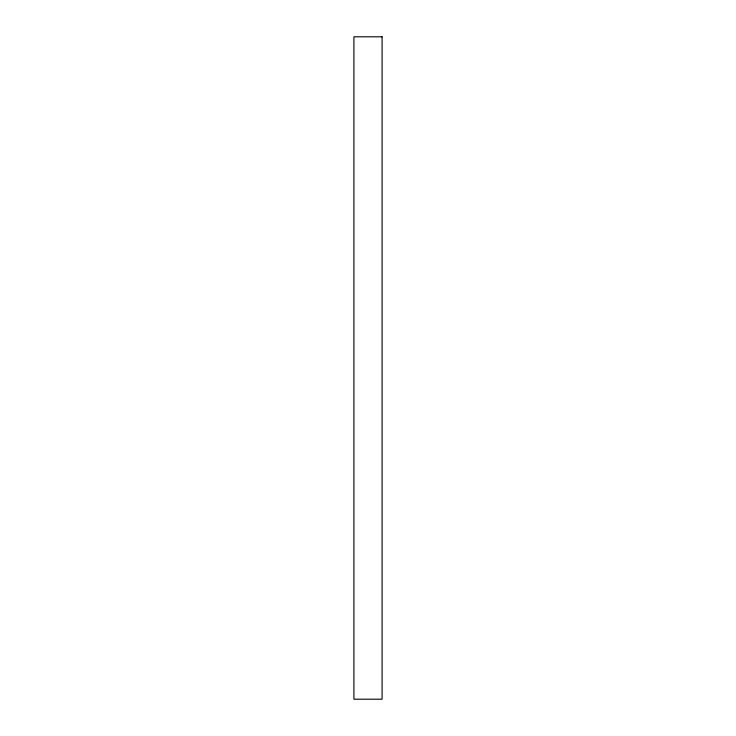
<?xml version="1.0" encoding="UTF-8"?>
<svg xmlns="http://www.w3.org/2000/svg" width="736" height="736" viewBox="0 0 736 736"><rect width="100%" height="100%" fill="white"/><g stroke="black" fill="none" stroke-linecap="round" stroke-linejoin="round"><path stroke-width="1.1" d="M382.094 36.8L353.906 36.8L353.906 699.2L382.094 699.2L382.094 36.8"/></g></svg>
